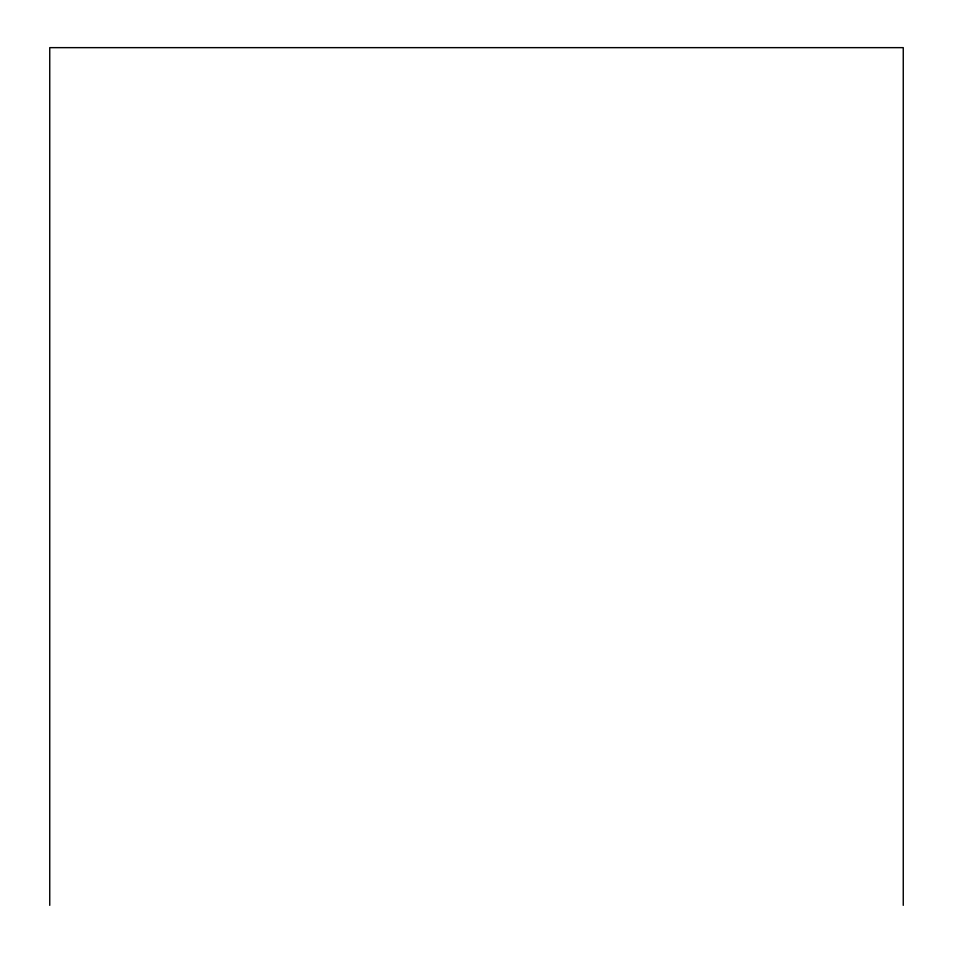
<?xml version="1.0" encoding="UTF-8"?>
<svg xmlns="http://www.w3.org/2000/svg" width="953" height="953" viewBox="0 0 953 953"><rect width="100%" height="100%" fill="white"/><g stroke="black" fill="none" stroke-linecap="round" stroke-linejoin="round"><path stroke-width="1.43" d="M903.253 905.35L903.253 47.65L49.747 47.65L49.747 905.35"/></g></svg>
